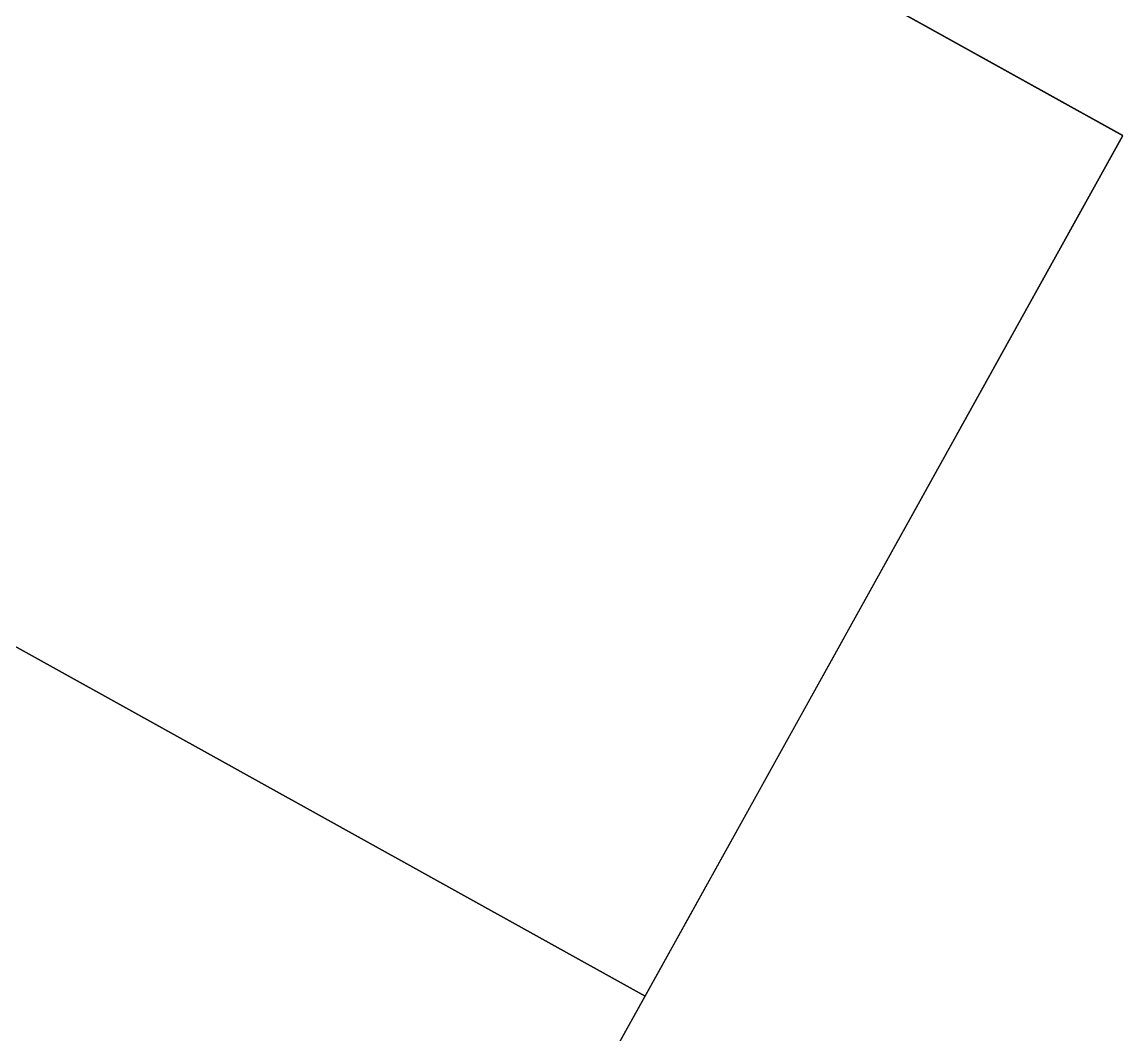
# Model space of a CAD drawing. Header units: metres. Extents: x 2.3 to 42.8, y 0.9 to 31.9.
# Drawn here: x 23.7423 to 23.8127, y 15.7681 to 15.8329 of the extents above; entities that cross this region are included whole.
import ezdxf

# ---------------------------------------------------------------- set-up
doc = ezdxf.new("R2010")
doc.units = ezdxf.units.M
doc.layers.add('ARREDI', color=9, linetype='Continuous')
doc.layers.add('PARETI_STRUTTURE', color=7, linetype='Continuous')

msp = doc.modelspace()

# ---------------------------------------------------------------- linework, layer by layer
at = {"layer": 'ARREDI'}
for points in [[(23.671976, 15.831745), (23.782129, 15.770578), (23.812712, 15.825662), (23.702559, 15.886828)], [(23.78213, 15.770583), (23.671977, 15.831749), (23.641394, 15.776666), (23.751547, 15.715499)]]:
    msp.add_lwpolyline(points, close=True, dxfattribs=at)
at = {"layer": 'PARETI_STRUTTURE'}
for points in [[(23.641394, 15.776667), (23.751547, 15.715501), (23.812713, 15.825654), (23.702561, 15.88682)], [(23.671976, 15.831745), (23.782129, 15.770578), (23.812712, 15.825662), (23.702559, 15.886828)], [(23.78213, 15.770583), (23.671977, 15.831749), (23.641394, 15.776666), (23.751547, 15.715499)]]:
    msp.add_lwpolyline(points, close=True, dxfattribs=at)

doc.saveas('drawing.dxf')
